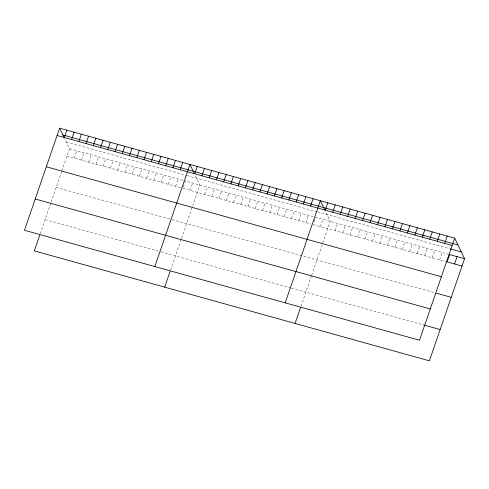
<?xml version="1.0" encoding="UTF-8"?>
<svg xmlns="http://www.w3.org/2000/svg" width="489" height="489" viewBox="0 0 489 489"><rect width="100%" height="100%" fill="white"/><g stroke="black" fill="none" stroke-linecap="round" stroke-linejoin="round"><path stroke-width="0.37" stroke-dasharray="2.44 1.83" d="M40.202 233.809L50.648 203.479M51.125 202.073L61.577 171.725M61.822 171.016L69.487 148.76L64.548 138.46M74.206 158.1L76.73 150.777M81.449 160.117L83.974 152.788M88.692 162.134L91.217 154.805M95.936 164.145L98.46 156.822M103.179 166.162L105.703 158.839M110.422 168.179L112.941 160.857M117.666 170.196L120.184 162.868M124.909 172.214L127.427 164.885M132.152 174.231L134.671 166.902M139.389 176.242L141.914 168.919M146.633 178.259L149.157 170.936M153.876 180.276L156.401 172.953M161.119 182.293L163.644 174.964M168.363 184.31L170.887 176.981M175.606 186.321L178.13 178.998M183.308 187.006L185.374 181.016L313.571 216.7M190.093 190.355L192.617 183.033M170.569 270.099L181.016 239.763M181.498 238.363L199.86 185.044L194.922 174.75M204.579 194.39L207.098 187.061M211.823 196.407L214.341 189.078M219.066 198.418L221.584 191.095M226.309 200.435L228.828 193.112M233.546 202.452L236.071 195.123M240.79 204.469L243.314 197.14M248.033 206.486L250.557 199.157M255.276 208.497L257.801 201.175M262.52 210.514L265.044 203.192M269.763 212.532L272.287 205.209M277.006 214.549L279.531 207.22M284.25 216.566L286.774 209.237M291.493 218.583L294.011 211.254M298.736 220.594L301.255 213.271M305.98 222.611L308.498 215.288M314.14 221.963L315.741 217.299L448.266 254.188M320.46 226.645L322.984 219.316M300.943 306.383L311.389 276.053M311.627 275.35L330.228 221.334L325.851 212.208M335.167 230.735L337.691 223.412M342.63 232.813L345.155 225.49M350.093 234.891L352.618 227.568M357.557 236.969L360.075 229.641M365.02 239.048L367.539 231.719M372.477 241.126L375.002 233.797M379.941 243.198L382.465 235.875M387.404 245.276L389.929 237.954M394.867 247.355L397.392 240.026M402.331 249.433L404.849 242.104M409.794 251.511L412.313 244.182M417.251 253.583L419.776 246.26M424.715 255.661L427.239 248.339M432.178 257.74L434.703 250.411M439.642 259.818L442.166 252.489M66.229 141.963L186.456 175.429M187.183 175.63L316.829 211.719M317.55 211.92L449.758 248.718M69.487 148.76L183.198 180.41M66.962 156.083L180.679 187.733M182.849 188.338L311.047 224.023M313.223 224.628L445.748 261.517M56.192 187.366L171.352 219.42M172.079 219.622L434.299 292.605M45.098 219.592L160.258 251.646M160.985 251.847L290.631 287.935M291.352 288.137L423.877 325.02"/><path stroke-width="0.73" d="M59.609 128.167L24.45 230.276L419.513 340.24L454.672 238.131L59.609 128.167L63.986 137.293M64.328 137.507L66.852 130.184M71.571 139.524L74.096 132.195M39.713 235.227L34.328 250.869L429.391 360.833L464.55 258.724L454.672 238.131M78.815 141.541L81.339 134.212M86.058 143.558L88.582 136.229M93.301 145.569L95.826 138.246M100.545 147.586L103.069 140.264M107.788 149.603L110.312 142.281M115.031 151.621L117.556 144.292M122.274 153.638L124.793 146.309M129.518 155.655L132.036 148.326M136.761 157.666L139.279 150.343M144.004 159.683L146.523 152.36M151.242 161.7L153.766 154.371M158.485 163.717L161.009 156.388M165.728 165.734L168.253 158.405M172.972 167.745L175.496 160.423M180.215 169.762L182.739 162.44M154.824 266.566L189.983 164.457L194.359 173.583M194.701 173.797L197.226 166.468M201.945 175.814L204.469 168.485M164.695 287.159L170.08 271.517M209.188 177.831L211.706 170.502M216.431 179.842L218.95 172.519M223.675 181.859L226.193 174.536M230.918 183.876L233.436 176.547M238.155 185.893L240.68 178.564M245.399 187.91L247.923 180.582M252.642 189.921L255.166 182.599M259.885 191.939L262.41 184.616M267.128 193.956L269.653 186.633M274.372 195.973L276.896 188.644M281.615 197.99L284.14 190.661M288.858 200.007L291.383 192.678M296.102 202.018L298.626 194.695M303.345 204.035L305.863 196.712M310.588 206.052L313.107 198.723M285.191 302.856L320.35 200.741L324.733 209.873M325.289 210.148L327.813 202.819M332.752 212.22L335.277 204.897M295.069 323.449L300.454 307.807M340.216 214.298L342.74 206.975M347.679 216.376L350.203 209.054M355.142 218.455L357.661 211.126M362.606 220.533L365.124 213.204M370.063 222.605L372.587 215.282M377.526 224.683L380.051 217.361M384.99 226.762L387.514 219.439M392.453 228.84L394.978 221.511M399.916 230.918L402.435 223.589M407.38 232.996L409.898 225.667M414.837 235.068L417.361 227.746M422.3 237.147L424.825 229.824M429.764 239.225L432.288 231.896M437.227 241.303L439.752 233.974M444.69 243.381L447.209 236.053M454.562 263.968L457.087 256.646M62.867 134.964L457.93 244.928M57.085 135.49L452.154 245.454M450.436 248.907L461.292 251.927M464.55 258.724L449.623 254.567L447.105 261.896L462.026 266.047M46.314 166.773L441.384 276.737M436.335 293.174L451.255 297.33M35.22 198.999L430.283 308.962M423.877 325.02L440.161 329.555"/></g></svg>
